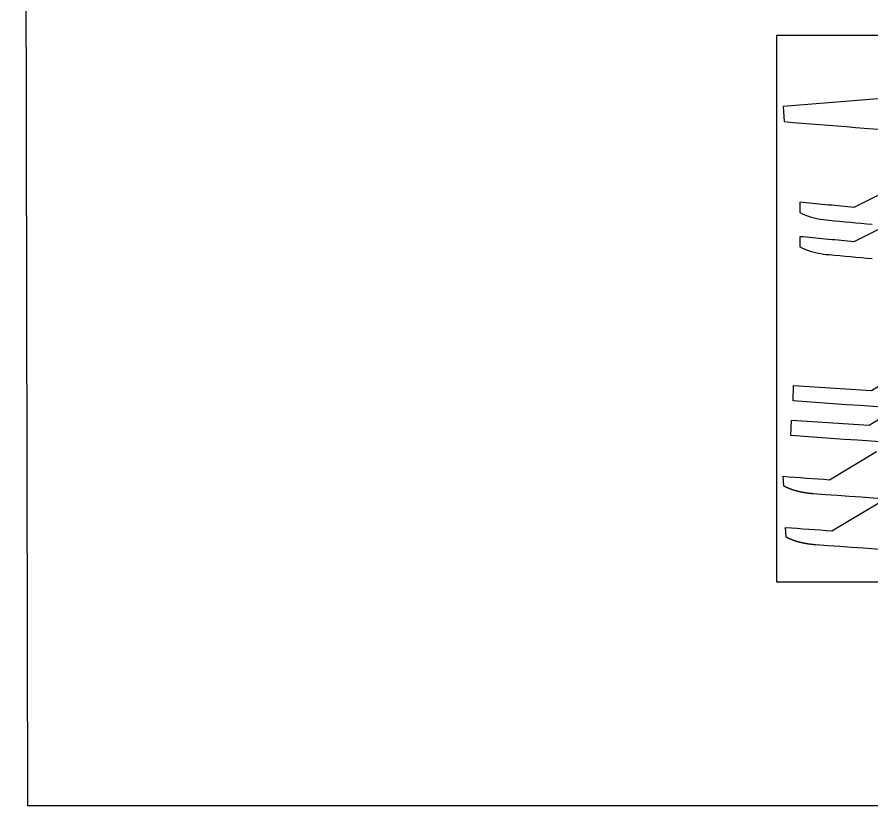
# Model space of a CAD drawing. Header units: inches. Extents: x -955 to -701, y -2062 to -1714.
# Drawn here: x -954.6 to -899.5, y -2061.6 to -2010.8 of the extents above; entities that cross this region are included whole.
import ezdxf

# ---------------------------------------------------------------- set-up
doc = ezdxf.new("R2010")
doc.units = ezdxf.units.IN
doc.header["$LTSCALE"] = 0.1
doc.header["$MEASUREMENT"] = 0
doc.layers.add('pic', color=1, linetype='Continuous')

msp = doc.modelspace()

# ---------------------------------------------------------------- linework, layer by layer
at = {"color": 7, "linetype": 'Continuous', "lineweight": 25}
for points in [[(-895.42465, -2015.77277), (-905.24657, -2016.55526), (-905.18244, -2017.53293, 0.00343428), (-896.00032, -2018.23872)], [(-898.93867, -2022.18977), (-900.68143, -2023.06115), (-900.88675, -2023.04241), (-901.09202, -2023.02361), (-901.29725, -2023.00475), (-901.50244, -2022.98584), (-901.70758, -2022.96686), (-901.91268, -2022.94782), (-902.11774, -2022.92873), (-902.32275, -2022.90957), (-902.52773, -2022.89035), (-902.73266, -2022.87108), (-902.93756, -2022.85174), (-903.14242, -2022.83235), (-903.34724, -2022.81289), (-903.55202, -2022.79338), (-903.75677, -2022.7738), (-903.96147, -2022.75417), (-904.16615, -2022.73448), (-904.16615, -2023.39132), (-904.00475, -2023.47266), (-903.84099, -2023.54514), (-903.67502, -2023.60935), (-903.507, -2023.66584), (-903.33707, -2023.71519), (-903.16538, -2023.75795), (-902.99209, -2023.79471), (-902.81734, -2023.82602), (-902.6413, -2023.85245), (-902.4641, -2023.87458), (-902.28591, -2023.89297, 0.00103745), (-899.51547, -2024.14631)], [(-898.93867, -2024.40559), (-900.68143, -2025.27697), (-900.88675, -2025.25823), (-901.09202, -2025.23943), (-901.29725, -2025.22057), (-901.50244, -2025.20166), (-901.70758, -2025.18268), (-901.91268, -2025.16364), (-902.11774, -2025.14455), (-902.32275, -2025.12539), (-902.52773, -2025.10618), (-902.73266, -2025.0869), (-902.93756, -2025.06757), (-903.14242, -2025.04817), (-903.34724, -2025.02872), (-903.55202, -2025.0092), (-903.75677, -2024.98963), (-903.96147, -2024.96999), (-904.16615, -2024.9503), (-904.16615, -2025.60714), (-904.00475, -2025.68848), (-903.84099, -2025.76097), (-903.67502, -2025.82517), (-903.507, -2025.88166), (-903.33707, -2025.93101), (-903.16538, -2025.97377), (-902.99209, -2026.01053), (-902.81734, -2026.04184), (-902.6413, -2026.06828), (-902.4641, -2026.09041), (-902.28591, -2026.1088, 0.00103745), (-899.51547, -2026.36214)], [(-891.00759, -2042.32176, -0.004589), (-903.28753, -2041.52845), (-903.30303, -2041.52729), (-903.31854, -2041.52609), (-903.33406, -2041.52486), (-903.34957, -2041.5236), (-903.36508, -2041.5223), (-903.3806, -2041.52097), (-903.39611, -2041.5196), (-903.41163, -2041.51819), (-903.42715, -2041.51676), (-903.44266, -2041.51528), (-903.45818, -2041.51377), (-903.4737, -2041.51222), (-903.48921, -2041.51064), (-903.50473, -2041.50902), (-903.52024, -2041.50737), (-903.53575, -2041.50567), (-903.55127, -2041.50394), (-903.56677, -2041.50218), (-903.58228, -2041.50037), (-903.59779, -2041.49853), (-903.61329, -2041.49665), (-903.62879, -2041.49473), (-903.64428, -2041.49278), (-903.65978, -2041.49078), (-903.67527, -2041.48875), (-903.69075, -2041.48668), (-903.70623, -2041.48457), (-903.72171, -2041.48241), (-903.73718, -2041.48023), (-903.75265, -2041.478), (-903.76812, -2041.47573), (-903.78357, -2041.47342), (-903.79903, -2041.47107), (-903.81447, -2041.46868), (-903.82991, -2041.46625), (-903.84535, -2041.46378), (-903.86078, -2041.46126), (-903.8762, -2041.45871), (-903.89161, -2041.45611), (-903.90702, -2041.45348), (-903.92242, -2041.4508), (-903.93781, -2041.44808), (-903.9532, -2041.44531), (-903.96858, -2041.44251), (-903.98394, -2041.43966), (-903.9993, -2041.43677), (-904.01465, -2041.43383), (-904.03, -2041.43085), (-904.04533, -2041.42783), (-904.06065, -2041.42477), (-904.07596, -2041.42166), (-904.09127, -2041.41851), (-904.10656, -2041.41531), (-904.12184, -2041.41207), (-904.13711, -2041.40878), (-904.15237, -2041.40545), (-904.16762, -2041.40207), (-904.18286, -2041.39865), (-904.19809, -2041.39518), (-904.2133, -2041.39167), (-904.2285, -2041.38811), (-904.24369, -2041.3845), (-904.25887, -2041.38085), (-904.27403, -2041.37715), (-904.28918, -2041.37341), (-904.30432, -2041.36962), (-904.31945, -2041.36578), (-904.33456, -2041.36189), (-904.34965, -2041.35796), (-904.36473, -2041.35397), (-904.3798, -2041.34995), (-904.39485, -2041.34587), (-904.40989, -2041.34174), (-904.42491, -2041.33757), (-904.43991, -2041.33334), (-904.4549, -2041.32907), (-904.46988, -2041.32475), (-904.48484, -2041.32038), (-904.49978, -2041.31596), (-904.5147, -2041.31149), (-904.52961, -2041.30696), (-904.5445, -2041.30239), (-904.55937, -2041.29777), (-904.57422, -2041.2931), (-904.58906, -2041.28838), (-904.60388, -2041.2836), (-904.61868, -2041.27878), (-904.63346, -2041.2739), (-904.64822, -2041.26898), (-904.66297, -2041.264), (-904.67769, -2041.25896), (-904.69239, -2041.25388), (-904.70708, -2041.24874), (-904.72174, -2041.24356), (-904.73639, -2041.23831), (-904.75101, -2041.23302), (-904.76561, -2041.22767), (-904.7729, -2041.22498), (-904.77655, -2041.22362), (-904.78021, -2041.22226), (-904.79491, -2041.21675), (-904.80959, -2041.21118), (-904.82424, -2041.20555), (-904.83888, -2041.19985), (-904.8535, -2041.19409), (-904.86809, -2041.18826), (-904.88266, -2041.18237), (-904.8972, -2041.17641), (-904.91172, -2041.17038), (-904.9262, -2041.16428), (-904.94066, -2041.15811), (-904.95509, -2041.15187), (-904.96949, -2041.14556), (-904.98385, -2041.13917), (-904.99818, -2041.13271), (-905.01247, -2041.12617), (-905.02673, -2041.11956), (-905.04095, -2041.11287), (-905.05513, -2041.1061), (-905.06927, -2041.09925), (-905.08337, -2041.09232), (-905.09743, -2041.08531), (-905.11144, -2041.07822), (-905.12541, -2041.07104), (-905.13933, -2041.06378), (-905.14628, -2041.06011), (-905.15321, -2041.05643), (-905.16013, -2041.05272), (-905.16703, -2041.04899), (-905.17393, -2041.04524), (-905.18081, -2041.04147), (-905.18768, -2041.03768), (-905.19454, -2041.03386), (-905.20138, -2041.03002), (-905.20821, -2041.02616), (-905.24396, -2040.39825, 0.00112038), (-902.25228, -2040.62151), (-899.22156, -2038.80929, 0.00314502)], [(-890.85609, -2045.61425, -0.004589), (-903.13603, -2044.82094), (-903.15153, -2044.81978), (-903.16704, -2044.81858), (-903.18256, -2044.81735), (-903.19807, -2044.81609), (-903.21358, -2044.81479), (-903.2291, -2044.81345), (-903.24461, -2044.81209), (-903.26013, -2044.81068), (-903.27565, -2044.80924), (-903.29116, -2044.80777), (-903.30668, -2044.80626), (-903.3222, -2044.80471), (-903.33771, -2044.80313), (-903.35323, -2044.80151), (-903.36874, -2044.79985), (-903.38425, -2044.79816), (-903.39977, -2044.79643), (-903.41527, -2044.79466), (-903.43078, -2044.79286), (-903.44629, -2044.79102), (-903.46179, -2044.78914), (-903.47729, -2044.78722), (-903.49278, -2044.78526), (-903.50828, -2044.78327), (-903.52377, -2044.78124), (-903.53925, -2044.77916), (-903.55473, -2044.77705), (-903.57021, -2044.7749), (-903.58568, -2044.77271), (-903.60115, -2044.77048), (-903.61662, -2044.76821), (-903.63207, -2044.7659), (-903.64753, -2044.76355), (-903.66297, -2044.76116), (-903.67841, -2044.75873), (-903.69385, -2044.75626), (-903.70928, -2044.75375), (-903.7247, -2044.7512), (-903.74011, -2044.7486), (-903.75552, -2044.74596), (-903.77092, -2044.74328), (-903.78631, -2044.74056), (-903.8017, -2044.7378), (-903.81708, -2044.73499), (-903.83244, -2044.73215), (-903.8478, -2044.72925), (-903.86315, -2044.72632), (-903.8785, -2044.72334), (-903.89383, -2044.72032), (-903.90915, -2044.71725), (-903.92446, -2044.71415), (-903.93977, -2044.71099), (-903.95506, -2044.7078), (-903.97034, -2044.70455), (-903.98561, -2044.70127), (-904.00087, -2044.69793), (-904.01612, -2044.69456), (-904.03136, -2044.69114), (-904.04659, -2044.68767), (-904.0618, -2044.68416), (-904.077, -2044.6806), (-904.09219, -2044.67699), (-904.10737, -2044.67334), (-904.12253, -2044.66964), (-904.13768, -2044.6659), (-904.15282, -2044.6621), (-904.16795, -2044.65826), (-904.18306, -2044.65438), (-904.19815, -2044.65044), (-904.21323, -2044.64646), (-904.2283, -2044.64243), (-904.24335, -2044.63835), (-904.25839, -2044.63423), (-904.27341, -2044.63005), (-904.28841, -2044.62583), (-904.3034, -2044.62156), (-904.31838, -2044.61723), (-904.33334, -2044.61286), (-904.34828, -2044.60844), (-904.3632, -2044.60397), (-904.37811, -2044.59945), (-904.393, -2044.59488), (-904.40787, -2044.59026), (-904.42272, -2044.58559), (-904.43756, -2044.58087), (-904.45238, -2044.57609), (-904.46718, -2044.57127), (-904.48196, -2044.56639), (-904.49672, -2044.56146), (-904.51147, -2044.55648), (-904.52619, -2044.55145), (-904.54089, -2044.54637), (-904.55558, -2044.54123), (-904.57024, -2044.53604), (-904.58489, -2044.5308), (-904.59951, -2044.52551), (-904.61411, -2044.52016), (-904.6214, -2044.51746), (-904.62505, -2044.51611), (-904.62871, -2044.51475), (-904.64341, -2044.50924), (-904.65809, -2044.50367), (-904.67274, -2044.49804), (-904.68738, -2044.49234), (-904.702, -2044.48658), (-904.71659, -2044.48075), (-904.73116, -2044.47486), (-904.7457, -2044.4689), (-904.76022, -2044.46287), (-904.7747, -2044.45677), (-904.78916, -2044.4506), (-904.80359, -2044.44436), (-904.81799, -2044.43805), (-904.83235, -2044.43166), (-904.84668, -2044.4252), (-904.86097, -2044.41866), (-904.87523, -2044.41205), (-904.88945, -2044.40536), (-904.90363, -2044.39859), (-904.91777, -2044.39174), (-904.93187, -2044.38481), (-904.94593, -2044.3778), (-904.95994, -2044.3707), (-904.97391, -2044.36353), (-904.98783, -2044.35626), (-904.99478, -2044.3526), (-905.00171, -2044.34892), (-905.00863, -2044.34521), (-905.01553, -2044.34148), (-905.02243, -2044.33773), (-905.02931, -2044.33396), (-905.03618, -2044.33016), (-905.04304, -2044.32635), (-905.04988, -2044.32251), (-905.05671, -2044.31865), (-905.09246, -2043.69074, 0.00112038), (-902.10078, -2043.914), (-899.07006, -2042.10178, 0.00314502)]]:
    msp.add_lwpolyline(points, format="xyb", dxfattribs=at)
at = {"color": 7, "linetype": 'Continuous'}
for points in [[(-890.83931, -2036.40323, -0.00514568), (-904.61059, -2035.54131), (-904.57683, -2034.54111), (-899.55747, -2034.8582), (-898.1439, -2033.97748, 0.00277582)], [(-890.9739, -2038.63802, -0.00514568), (-904.74518, -2037.77609), (-904.71142, -2036.7759), (-899.69206, -2037.09299), (-898.27849, -2036.21227, 0.00277582)]]:
    msp.add_lwpolyline(points, format="xyb", dxfattribs=at)
at = {"layer": 'pic'}
msp.add_lwpolyline([(-954.62768, -1713.70816), (-702.05776, -1713.70816), (-701.35853, -2061.64958), (-953.92845, -2061.64958)], close=True, dxfattribs=at)
at = {"layer": 'pic', "color": 1}
msp.add_lwpolyline([(-778.56241, -2047.22954), (-905.6606, -2047.22954), (-905.6606, -2011.954), (-865.43209, -2011.954)], dxfattribs=at)

doc.saveas('drawing.dxf')
